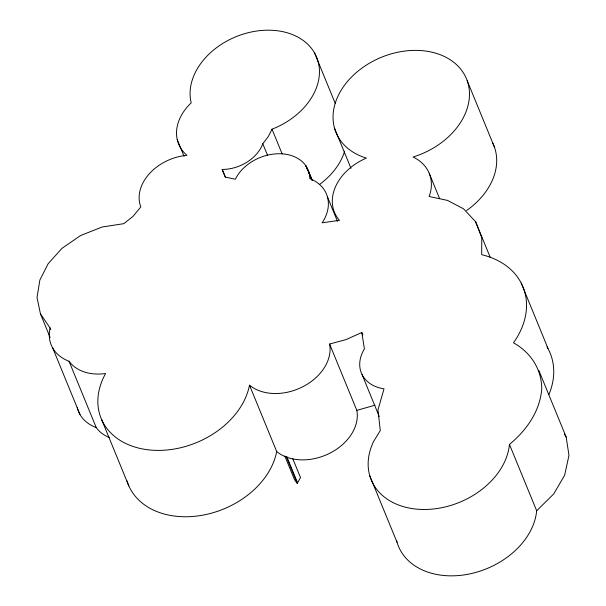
<?xml version="1.0" encoding="UTF-8"?>
<svg xmlns="http://www.w3.org/2000/svg" width="606" height="606" viewBox="0 0 606 606"><rect width="100%" height="100%" fill="white"/><g stroke="black" fill="none" stroke-linecap="round" stroke-linejoin="round"><path stroke-width="0.91" d="M284.79 455.954L294.561 479.778L297.251 483.346L300.515 477.573L292.637 458.363M50.131 337.466L40.458 313.885L37.027 297.455L39.867 280.033L48.169 263.708L61.895 248.392L80.712 235.469L102.262 226.977L123.821 223.667L132.919 216.478L140.812 206.926A44.942 33.345 -22.3 0 1 186.951 155.318A50.662 37.595 -22.3 0 1 191.201 102.861A66.887 49.631 -22.3 0 1 241.036 34.815A66.887 49.631 -22.3 0 1 317.574 59.752A66.887 49.631 -22.3 0 1 272.018 129.192L268.246 136.623L262.799 143.751A36.042 26.74 -22.3 0 1 222.175 169.445L225.318 177.103L235.34 179.24A40.087 29.739 -22.3 0 1 278.745 153.742A40.087 29.739 -22.3 0 1 309.81 178.641A45.215 33.55 -22.3 0 1 322.142 222.803L339.466 220.342A51.237 38.019 -22.3 0 1 366.357 158.098A70.546 52.343 -22.3 0 1 354.889 73.826A70.546 52.343 -22.3 0 1 462.37 71.341A70.546 52.343 -22.3 0 1 413.05 157.022A51.237 38.019 -22.3 0 1 429.169 196.495L447.561 200.419L463.62 208.873L475.642 221.796L490.322 257.595M40.458 313.885L50.071 327.952A46.927 34.822 -22.3 0 0 69.031 361.237A43.98 32.633 -22.3 0 0 105.596 373.523A78.871 58.524 -22.3 0 0 151.22 450.122A78.871 58.524 -22.3 0 0 249.49 385.189A46.783 34.716 -22.3 0 0 302.894 386.696A46.783 34.716 -22.3 0 0 329.611 344.026L346.087 339.587L361.812 332.505L364.403 348.912A40.148 29.785 -22.3 0 0 384.007 388.847L377.977 409.876L380.295 430.533L373.614 441.479A73.159 54.282 -22.3 0 0 422.405 509.464A73.159 54.282 -22.3 0 0 509.457 444.403C526.447 430.404 539.87 411.489 541.756 389.022C541.65 368.948 530.742 352.556 513.494 342.784A85.166 63.191 -22.3 0 0 481.679 254.694L481.755 237.703L475.642 221.796M396.589 540.613A73.159 54.282 -22.3 0 0 470.067 573.837A73.159 54.282 -22.3 0 0 536.674 510.76L553.763 493.89L564.633 475.24L568.973 455.386L566.178 437.077L538.961 370.72M374.962 405.202L356.828 410.383A46.783 34.716 -22.3 0 1 330.111 453.061A46.783 34.716 -22.3 0 1 276.707 451.546A78.871 58.524 -22.3 0 1 204.04 514.918A78.871 58.524 -22.3 0 1 127.01 480.997M564.3 434.002L566.178 437.077M222.175 169.445L225.379 177.096M312.098 180.126L305.757 165.635L307.946 170.71M308.681 172.399L311.961 180.012M467.203 80.719L494.42 147.076M521.16 282.987L548.377 349.351A85.166 63.191 -22.3 0 1 548.862 394.665M429.253 173.392L439.638 198.707M509.457 444.403L536.674 510.76M314.544 52.942L335.315 103.581M334.527 128.23L351.003 168.392M327.437 196.859L337.466 221.311M308.81 171.877L312.393 180.603M361.812 332.505L362.858 335.057M272.018 129.192L282.138 153.871M379.227 416.496L362.115 374.652M262.799 143.751L267.451 155.098M329.611 344.026L356.828 410.383M369.834 475.937L397.051 542.302M177.247 139.691L184.05 156.28M286.759 456.485L297.531 482.755M286.191 456.386L297.251 483.346M249.49 385.189L276.707 451.546M101.656 419.632L128.873 485.997M69.031 361.237L96.248 427.594A43.98 32.633 -22.3 0 0 109.489 437.57M50.071 327.952L50.768 329.649M52.76 348.117L79.977 414.481M547.013 346.912A85.166 63.191 -22.3 0 1 547.938 348.533M492.595 142.766A70.546 52.343 -22.3 0 1 466.522 210.57M344.64 151.212A66.887 49.631 -22.3 0 1 319.377 184.572M96.248 427.594A46.927 34.822 -22.3 0 1 77.212 407.527"/></g></svg>
